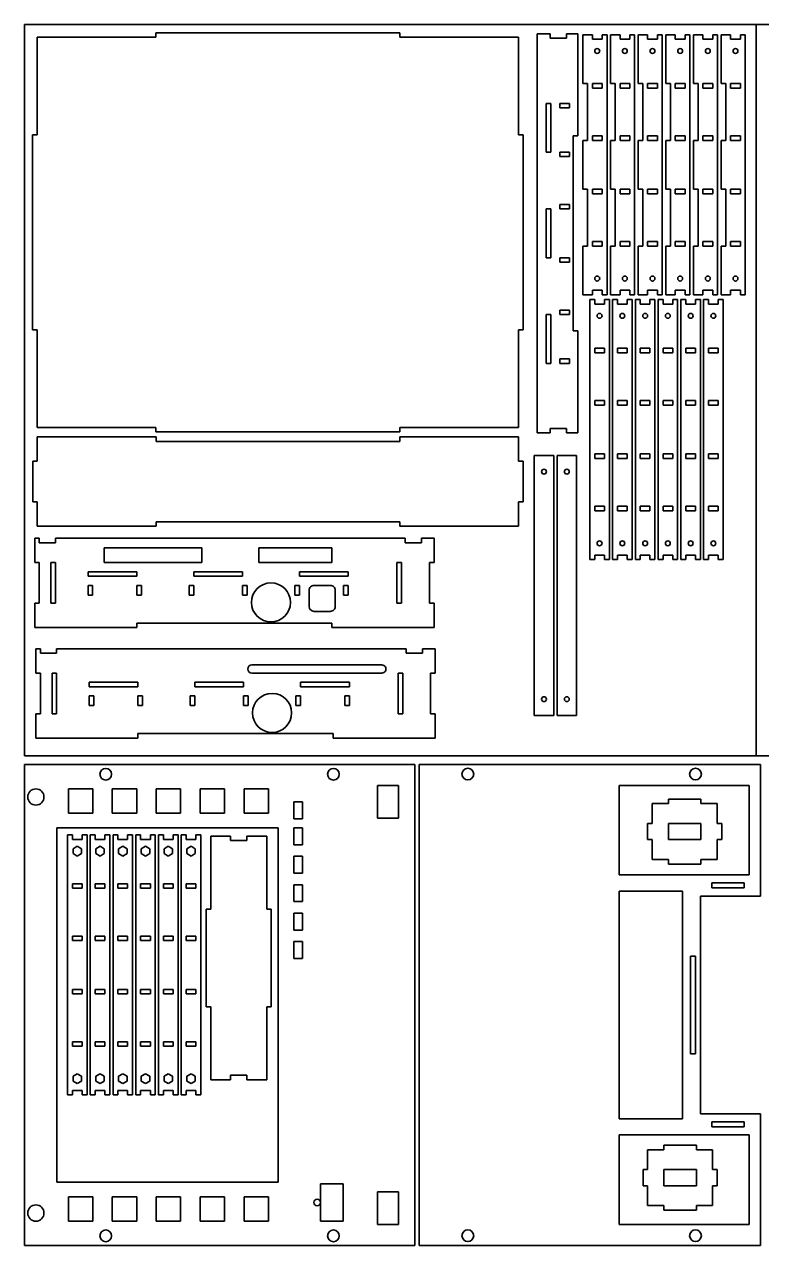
# Model space of a CAD drawing. Extents: x 240 to 1140, y 22 to 773.
# Drawn here: x 240 to 693, y 22 to 773 of the extents above; entities that cross this region are included whole.
import ezdxf

# ---------------------------------------------------------------- set-up
doc = ezdxf.new("R2010")
doc.units = 0

msp = doc.modelspace()

# ---------------------------------------------------------------- linework, layer by layer
at = {"color": 1, "lineweight": 35}
for p, q in [((690, 773), (240, 773)), ((240, 773), (240, 323)), ((1140, 773), (690, 773)), ((690, 773), (690, 323)), ((690, 323), (240, 323)), ((690, 323), (1140, 323))]:
    msp.add_line(p, q, dxfattribs=at)
at = {"color": 7, "lineweight": 35}
for p, q in [((320.805786, 767.901794), (470.805786, 767.901794)), ((555.263916, 767.244995), (555.263916, 521.64502)), ((580.263916, 704.445007), (580.263916, 767.244995)), ((583.440613, 766.634827), (583.440613, 736.634827)), ((598.240601, 606.634827), (598.240601, 766.634827)), ((600.440613, 766.634827), (600.440613, 736.634827)), ((615.240601, 606.634827), (615.240601, 766.634827)), ((617.440613, 766.634827), (617.440613, 736.634827)), ((632.240601, 606.634827), (632.240601, 766.634827)), ((634.440613, 766.634827), (634.440613, 736.634827)), ((649.240601, 606.634827), (649.240601, 766.634827)), ((651.440613, 766.634827), (651.440613, 736.634827)), ((666.240601, 606.634827), (666.240601, 766.634827)), ((668.440613, 766.634827), (668.440613, 736.634827)), ((683.240601, 606.634827), (683.240601, 766.634827)), ((247.805786, 765.101807), (247.805786, 705.101807)), ((247.805786, 765.101807), (320.805786, 765.101807)), ((470.805786, 765.101807), (543.805786, 765.101807)), ((543.805786, 705.101807), (543.805786, 765.101807)), ((586.240601, 736.634827), (586.240601, 701.634827)), ((603.240601, 736.634827), (603.240601, 701.634827)), ((620.240601, 736.634827), (620.240601, 701.634827)), ((637.240601, 736.634827), (637.240601, 701.634827)), ((654.240601, 736.634827), (654.240601, 701.634827)), ((671.240601, 736.634827), (671.240601, 701.634827)), ((560.863892, 724.445007), (560.863892, 694.445007)), ((563.66394, 694.445007), (563.66394, 724.445007)), ((245.005783, 585.101807), (245.005783, 705.101807)), ((546.605774, 585.101807), (546.605774, 705.101807)), ((577.463928, 704.445007), (577.463928, 584.445007)), ((583.440613, 701.634827), (583.440613, 671.634827)), ((600.440613, 701.634827), (600.440613, 671.634827)), ((617.440613, 701.634827), (617.440613, 671.634827)), ((634.440613, 701.634827), (634.440613, 671.634827)), ((651.440613, 701.634827), (651.440613, 671.634827)), ((668.440613, 701.634827), (668.440613, 671.634827)), ((586.240601, 671.634827), (586.240601, 636.634827)), ((603.240601, 671.634827), (603.240601, 636.634827)), ((620.240601, 671.634827), (620.240601, 636.634827)), ((637.240601, 671.634827), (637.240601, 636.634827)), ((654.240601, 671.634827), (654.240601, 636.634827)), ((671.240601, 671.634827), (671.240601, 636.634827)), ((560.863892, 659.445007), (560.863892, 629.445007)), ((563.66394, 629.445007), (563.66394, 659.445007)), ((583.440613, 606.634827), (583.440613, 636.634827)), ((600.440613, 606.634827), (600.440613, 636.634827)), ((617.440613, 606.634827), (617.440613, 636.634827)), ((634.440613, 606.634827), (634.440613, 636.634827)), ((651.440613, 606.634827), (651.440613, 636.634827)), ((668.440613, 606.634827), (668.440613, 636.634827)), ((587.676147, 443.747498), (587.676147, 603.747498)), ((599.676147, 443.747498), (599.676147, 603.747498)), ((601.676147, 443.747498), (601.676147, 603.747498)), ((613.676147, 443.747498), (613.676147, 603.747498)), ((615.676147, 443.747498), (615.676147, 603.747498)), ((627.676147, 443.747498), (627.676147, 603.747498)), ((629.676147, 443.747498), (629.676147, 603.747498)), ((641.676147, 443.747498), (641.676147, 603.747498)), ((643.676147, 443.747498), (643.676147, 603.747498)), ((655.676147, 443.747498), (655.676147, 603.747498)), ((657.676147, 443.747498), (657.676147, 603.747498)), ((669.676147, 443.747498), (669.676147, 603.747498)), ((560.863892, 594.445007), (560.863892, 564.445007)), ((563.66394, 564.445007), (563.66394, 594.445007)), ((247.805786, 585.101807), (247.805786, 525.101807)), ((543.805786, 525.101807), (543.805786, 585.101807)), ((580.263916, 521.64502), (580.263916, 584.445007)), ((320.805786, 525.101807), (247.805786, 525.101807)), ((320.905914, 519.247559), (247.905914, 519.247559)), ((320.805786, 522.301819), (470.805786, 522.301819)), ((543.805786, 525.101807), (470.805786, 525.101807)), ((543.905884, 519.247559), (470.905914, 519.247559)), ((320.905914, 516.447571), (470.905914, 516.447571)), ((245.105911, 504.247559), (245.105911, 479.247559)), ((546.705933, 504.247559), (546.705933, 479.247559)), ((553.509338, 507.862946), (553.509338, 347.862946)), ((565.509338, 347.862946), (565.509338, 507.862946)), ((567.509338, 507.862946), (567.509338, 347.862946)), ((579.509338, 347.862946), (579.509338, 507.862946)), ((470.905914, 467.047546), (320.905914, 467.047546)), ((247.905914, 464.247559), (320.905914, 464.247559)), ((470.905914, 464.247559), (543.905884, 464.247559)), ((259.095276, 456.899841), (474.095276, 456.899841)), ((289.095276, 450.899841), (349.095276, 450.899841)), ((384.095276, 450.899841), (429.095276, 450.899841)), ((249.095276, 441.899841), (249.095276, 416.899841)), ((256.295288, 416.899841), (256.295288, 441.899841)), ((259.095276, 441.899841), (259.095276, 416.899841)), ((309.095276, 436.299835), (279.095276, 436.299835)), ((349.095276, 441.899841), (289.095276, 441.899841)), ((374.095276, 436.299835), (344.095276, 436.299835)), ((429.095276, 441.899841), (384.095276, 441.899841)), ((439.095276, 436.299835), (409.095276, 436.299835)), ((469.095276, 441.899841), (469.095276, 416.899841)), ((471.895264, 441.899841), (471.895264, 416.899841)), ((489.095276, 441.899841), (489.095276, 416.899841)), ((279.095276, 433.499847), (309.095276, 433.499847)), ((374.095276, 433.499847), (344.095276, 433.499847)), ((439.095276, 433.499847), (409.095276, 433.499847)), ((246.295273, 401.899841), (309.095276, 401.899841)), ((309.095276, 404.699829), (429.095276, 404.699829)), ((429.095276, 401.899841), (491.895264, 401.899841)), ((259.793976, 388.92691), (474.793976, 388.92691)), ((459.793976, 378.92691), (379.793976, 378.92691)), ((249.793976, 373.92691), (249.793976, 348.92691)), ((256.993958, 348.92691), (256.993958, 373.92691)), ((259.793976, 373.92691), (259.793976, 348.92691)), ((309.793976, 368.326904), (279.793976, 368.326904)), ((374.793976, 368.326904), (344.793976, 368.326904)), ((379.793976, 373.92691), (459.793976, 373.92691)), ((439.793976, 368.326904), (409.793976, 368.326904)), ((469.793976, 373.92691), (469.793976, 348.92691)), ((472.593994, 373.92691), (472.593994, 348.92691)), ((489.793976, 373.92691), (489.793976, 348.92691)), ((279.793976, 365.526917), (309.793976, 365.526917)), ((374.793976, 365.526917), (344.793976, 365.526917)), ((439.793976, 365.526917), (409.793976, 365.526917)), ((246.993973, 333.92691), (309.793976, 333.92691)), ((309.793976, 336.726898), (429.793976, 336.726898)), ((429.793976, 333.92691), (492.593994, 333.92691)), ((240.023865, 317.704529), (240.023865, 21.704544)), ((480.023865, 317.704529), (240.023865, 317.704529)), ((480.023865, 21.704544), (480.023865, 317.704529)), ((692.654236, 317.774231), (482.654236, 317.774231)), ((482.654236, 21.774246), (482.654236, 317.774231)), ((692.654236, 317.774231), (692.654236, 236.774246)), ((457.023865, 304.704529), (457.023865, 284.704529)), ((470.023865, 284.704529), (470.023865, 304.704529)), ((605.654236, 249.774246), (605.654236, 304.774231)), ((605.654236, 304.774231), (685.654236, 304.774231)), ((685.654236, 304.774231), (685.654236, 249.774246)), ((655.958923, 296.440521), (635.958923, 296.440521)), ((260.023865, 278.704529), (396.023865, 278.704529)), ((260.023865, 60.704544), (260.023865, 278.704529)), ((396.023865, 278.704529), (396.023865, 60.704544)), ((635.958923, 281.440521), (655.958923, 281.440521)), ((266.474121, 114.346252), (266.474121, 274.346252)), ((278.474121, 114.346252), (278.474121, 274.346252)), ((280.474121, 114.346252), (280.474121, 274.346252)), ((292.474121, 114.346252), (292.474121, 274.346252)), ((294.474121, 114.346252), (294.474121, 274.346252)), ((306.474121, 114.346252), (306.474121, 274.346252)), ((308.474121, 114.346252), (308.474121, 274.346252)), ((320.474121, 114.346252), (320.474121, 274.346252)), ((322.474121, 114.346252), (322.474121, 274.346252)), ((334.474121, 114.346252), (334.474121, 274.346252)), ((336.474121, 114.346252), (336.474121, 274.346252)), ((348.474121, 114.346252), (348.474121, 274.346252)), ((354.599426, 228.64621), (354.599426, 273.64621)), ((388.999451, 228.64621), (388.999451, 273.64621)), ((655.958923, 271.440521), (635.958923, 271.440521)), ((635.958923, 256.440521), (655.958923, 256.440521)), ((685.654236, 249.774246), (605.654236, 249.774246)), ((682.654236, 244.774246), (662.654236, 244.774246)), ((662.654236, 241.774246), (682.654236, 241.774246)), ((605.654236, 99.774246), (605.654236, 239.774246)), ((644.654236, 239.774246), (605.654236, 239.774246)), ((644.654236, 239.774246), (644.654236, 99.774246)), ((655.654236, 236.774246), (655.654236, 102.774246)), ((692.654236, 236.774246), (655.654236, 236.774246)), ((351.799438, 228.64621), (351.799438, 168.64621)), ((391.799438, 168.64621), (391.799438, 228.64621)), ((649.654236, 139.774246), (649.654236, 199.774246)), ((652.654236, 199.774246), (652.654236, 139.774246)), ((354.599426, 168.64621), (354.599426, 123.64621)), ((388.999451, 168.64621), (388.999451, 123.64621)), ((605.654236, 99.774246), (644.654236, 99.774246)), ((692.654236, 102.774246), (655.654236, 102.774246)), ((662.654236, 97.774246), (682.654236, 97.774246)), ((692.654236, 102.774246), (692.654236, 21.774246)), ((682.654236, 94.774246), (662.654236, 94.774246)), ((605.654236, 89.774246), (605.654236, 34.774246)), ((685.654236, 89.774246), (605.654236, 89.774246)), ((653.213989, 83.482986), (633.213989, 83.482986)), ((685.654236, 34.774246), (685.654236, 89.774246)), ((633.213989, 68.482986), (653.213989, 68.482986)), ((396.023865, 60.704544), (260.023865, 60.704544)), ((436.023865, 59.704544), (436.023865, 36.704544)), ((457.023865, 34.704544), (457.023865, 54.704544)), ((470.023865, 54.704544), (470.023865, 34.704544)), ((653.213989, 58.48299), (633.213989, 58.48299)), ((633.213989, 43.48299), (653.213989, 43.48299)), ((605.654236, 34.774246), (685.654236, 34.774246)), ((240.023865, 21.704544), (480.023865, 21.704544)), ((482.654236, 21.774246), (692.654236, 21.774246))]:
    msp.add_line(p, q, dxfattribs=at)
at = {"color": 7, "lineweight": 35, "ltscale": 0.07}
for p, q in [((320.805786, 765.101807), (320.805786, 767.901794)), ((470.805786, 765.101807), (470.805786, 767.901794)), ((563.263916, 767.244995), (563.263916, 764.445007)), ((573.263916, 764.445007), (573.263916, 767.244995)), ((586.240601, 766.634827), (583.440613, 766.634827)), ((589.240601, 766.634827), (589.240601, 763.834839)), ((595.240601, 766.634827), (595.240601, 763.834839)), ((603.240601, 766.634827), (600.440613, 766.634827)), ((606.240601, 766.634827), (606.240601, 763.834839)), ((612.240601, 766.634827), (612.240601, 763.834839)), ((620.240601, 766.634827), (617.440613, 766.634827)), ((623.240601, 766.634827), (623.240601, 763.834839)), ((629.240601, 766.634827), (629.240601, 763.834839)), ((637.240601, 766.634827), (634.440613, 766.634827)), ((640.240601, 766.634827), (640.240601, 763.834839)), ((646.240601, 766.634827), (646.240601, 763.834839)), ((654.240601, 766.634827), (651.440613, 766.634827)), ((657.240601, 766.634827), (657.240601, 763.834839)), ((663.240601, 766.634827), (663.240601, 763.834839)), ((671.240601, 766.634827), (668.440613, 766.634827)), ((674.240601, 766.634827), (674.240601, 763.834839)), ((680.240601, 766.634827), (680.240601, 763.834839)), ((583.440613, 736.634827), (586.240601, 736.634827)), ((589.240601, 736.634827), (589.240601, 733.834839)), ((595.240601, 733.834839), (595.240601, 736.634827)), ((600.440613, 736.634827), (603.240601, 736.634827)), ((606.240601, 736.634827), (606.240601, 733.834839)), ((612.240601, 733.834839), (612.240601, 736.634827)), ((617.440613, 736.634827), (620.240601, 736.634827)), ((623.240601, 736.634827), (623.240601, 733.834839)), ((629.240601, 733.834839), (629.240601, 736.634827)), ((634.440613, 736.634827), (637.240601, 736.634827)), ((640.240601, 736.634827), (640.240601, 733.834839)), ((646.240601, 733.834839), (646.240601, 736.634827)), ((651.440613, 736.634827), (654.240601, 736.634827)), ((657.240601, 736.634827), (657.240601, 733.834839)), ((663.240601, 733.834839), (663.240601, 736.634827)), ((668.440613, 736.634827), (671.240601, 736.634827)), ((674.240601, 736.634827), (674.240601, 733.834839)), ((680.240601, 733.834839), (680.240601, 736.634827)), ((569.263916, 724.445007), (569.263916, 721.64502)), ((575.263916, 721.64502), (575.263916, 724.445007)), ((247.805786, 705.101807), (245.005783, 705.101807)), ((543.805786, 705.101807), (546.605774, 705.101807)), ((580.263916, 704.445007), (577.463928, 704.445007)), ((586.240601, 701.634827), (583.440613, 701.634827)), ((589.240601, 704.434814), (589.240601, 701.634827)), ((595.240601, 701.634827), (595.240601, 704.434814)), ((603.240601, 701.634827), (600.440613, 701.634827)), ((606.240601, 704.434814), (606.240601, 701.634827)), ((612.240601, 701.634827), (612.240601, 704.434814)), ((620.240601, 701.634827), (617.440613, 701.634827)), ((623.240601, 704.434814), (623.240601, 701.634827)), ((629.240601, 701.634827), (629.240601, 704.434814)), ((637.240601, 701.634827), (634.440613, 701.634827)), ((640.240601, 704.434814), (640.240601, 701.634827)), ((646.240601, 701.634827), (646.240601, 704.434814)), ((654.240601, 701.634827), (651.440613, 701.634827)), ((657.240601, 704.434814), (657.240601, 701.634827)), ((663.240601, 701.634827), (663.240601, 704.434814)), ((671.240601, 701.634827), (668.440613, 701.634827)), ((674.240601, 704.434814), (674.240601, 701.634827)), ((680.240601, 701.634827), (680.240601, 704.434814)), ((569.263916, 694.445007), (569.263916, 691.64502)), ((575.263916, 691.64502), (575.263916, 694.445007)), ((586.240601, 671.634827), (583.440613, 671.634827)), ((589.240601, 668.834839), (589.240601, 671.634827)), ((595.240601, 671.634827), (595.240601, 668.834839)), ((603.240601, 671.634827), (600.440613, 671.634827)), ((606.240601, 668.834839), (606.240601, 671.634827)), ((612.240601, 671.634827), (612.240601, 668.834839)), ((620.240601, 671.634827), (617.440613, 671.634827)), ((623.240601, 668.834839), (623.240601, 671.634827)), ((629.240601, 671.634827), (629.240601, 668.834839)), ((637.240601, 671.634827), (634.440613, 671.634827)), ((640.240601, 668.834839), (640.240601, 671.634827)), ((646.240601, 671.634827), (646.240601, 668.834839)), ((654.240601, 671.634827), (651.440613, 671.634827)), ((657.240601, 668.834839), (657.240601, 671.634827)), ((663.240601, 671.634827), (663.240601, 668.834839)), ((671.240601, 671.634827), (668.440613, 671.634827)), ((674.240601, 668.834839), (674.240601, 671.634827)), ((680.240601, 671.634827), (680.240601, 668.834839)), ((569.263916, 662.244995), (569.263916, 659.445007)), ((575.263916, 659.445007), (575.263916, 662.244995)), ((589.240601, 636.634827), (589.240601, 639.434814)), ((595.240601, 639.434814), (595.240601, 636.634827)), ((606.240601, 636.634827), (606.240601, 639.434814)), ((612.240601, 639.434814), (612.240601, 636.634827)), ((623.240601, 636.634827), (623.240601, 639.434814)), ((629.240601, 639.434814), (629.240601, 636.634827)), ((640.240601, 636.634827), (640.240601, 639.434814)), ((646.240601, 639.434814), (646.240601, 636.634827)), ((657.240601, 636.634827), (657.240601, 639.434814)), ((663.240601, 639.434814), (663.240601, 636.634827)), ((674.240601, 636.634827), (674.240601, 639.434814)), ((680.240601, 639.434814), (680.240601, 636.634827)), ((583.440613, 636.634827), (586.240601, 636.634827)), ((600.440613, 636.634827), (603.240601, 636.634827)), ((617.440613, 636.634827), (620.240601, 636.634827)), ((634.440613, 636.634827), (637.240601, 636.634827)), ((651.440613, 636.634827), (654.240601, 636.634827)), ((668.440613, 636.634827), (671.240601, 636.634827)), ((569.263916, 626.64502), (569.263916, 629.445007)), ((575.263916, 629.445007), (575.263916, 626.64502)), ((589.240601, 606.634827), (589.240601, 609.434814)), ((595.240601, 606.634827), (595.240601, 609.434814)), ((606.240601, 606.634827), (606.240601, 609.434814)), ((612.240601, 606.634827), (612.240601, 609.434814)), ((623.240601, 606.634827), (623.240601, 609.434814)), ((629.240601, 606.634827), (629.240601, 609.434814)), ((640.240601, 606.634827), (640.240601, 609.434814)), ((646.240601, 606.634827), (646.240601, 609.434814)), ((657.240601, 606.634827), (657.240601, 609.434814)), ((663.240601, 606.634827), (663.240601, 609.434814)), ((674.240601, 606.634827), (674.240601, 609.434814)), ((680.240601, 606.634827), (680.240601, 609.434814)), ((586.240601, 606.634827), (583.440613, 606.634827)), ((590.676147, 603.747498), (590.676147, 600.94751)), ((596.676147, 603.747498), (596.676147, 600.94751)), ((603.240601, 606.634827), (600.440613, 606.634827)), ((604.676147, 603.747498), (604.676147, 600.94751)), ((610.676147, 603.747498), (610.676147, 600.94751)), ((620.240601, 606.634827), (617.440613, 606.634827)), ((618.676147, 603.747498), (618.676147, 600.94751)), ((624.676147, 603.747498), (624.676147, 600.94751)), ((632.676147, 603.747498), (632.676147, 600.94751)), ((637.240601, 606.634827), (634.440613, 606.634827)), ((638.676147, 603.747498), (638.676147, 600.94751)), ((646.676147, 603.747498), (646.676147, 600.94751)), ((654.240601, 606.634827), (651.440613, 606.634827)), ((652.676147, 603.747498), (652.676147, 600.94751)), ((660.676147, 603.747498), (660.676147, 600.94751)), ((666.676147, 603.747498), (666.676147, 600.94751)), ((671.240601, 606.634827), (668.440613, 606.634827)), ((569.263916, 594.445007), (569.263916, 597.244995)), ((575.263916, 597.244995), (575.263916, 594.445007)), ((247.805786, 585.101807), (245.005783, 585.101807)), ((543.805786, 585.101807), (546.605774, 585.101807)), ((580.263916, 584.445007), (577.463928, 584.445007)), ((590.676147, 573.747498), (590.676147, 570.94751)), ((596.676147, 570.94751), (596.676147, 573.747498)), ((604.676147, 573.747498), (604.676147, 570.94751)), ((610.676147, 570.94751), (610.676147, 573.747498)), ((618.676147, 573.747498), (618.676147, 570.94751)), ((624.676147, 570.94751), (624.676147, 573.747498)), ((632.676147, 573.747498), (632.676147, 570.94751)), ((638.676147, 570.94751), (638.676147, 573.747498)), ((646.676147, 573.747498), (646.676147, 570.94751)), ((652.676147, 570.94751), (652.676147, 573.747498)), ((660.676147, 573.747498), (660.676147, 570.94751)), ((666.676147, 570.94751), (666.676147, 573.747498)), ((569.263916, 564.445007), (569.263916, 567.244995)), ((575.263916, 567.244995), (575.263916, 564.445007)), ((590.676147, 541.547485), (590.676147, 538.747498)), ((596.676147, 538.747498), (596.676147, 541.547485)), ((604.676147, 541.547485), (604.676147, 538.747498)), ((610.676147, 538.747498), (610.676147, 541.547485)), ((618.676147, 541.547485), (618.676147, 538.747498)), ((624.676147, 538.747498), (624.676147, 541.547485)), ((632.676147, 541.547485), (632.676147, 538.747498)), ((638.676147, 538.747498), (638.676147, 541.547485)), ((646.676147, 541.547485), (646.676147, 538.747498)), ((652.676147, 538.747498), (652.676147, 541.547485)), ((660.676147, 541.547485), (660.676147, 538.747498)), ((666.676147, 538.747498), (666.676147, 541.547485)), ((320.805786, 525.101807), (320.805786, 522.301819)), ((320.905914, 519.247559), (320.905914, 516.447571)), ((470.805786, 525.101807), (470.805786, 522.301819)), ((470.905914, 519.247559), (470.905914, 516.447571)), ((563.263916, 521.64502), (563.263916, 524.445007)), ((573.263916, 524.445007), (573.263916, 521.64502)), ((247.905914, 504.247559), (245.105911, 504.247559)), ((590.676147, 505.94751), (590.676147, 508.747498)), ((596.676147, 508.747498), (596.676147, 505.94751)), ((604.676147, 505.94751), (604.676147, 508.747498)), ((610.676147, 508.747498), (610.676147, 505.94751)), ((618.676147, 505.94751), (618.676147, 508.747498)), ((624.676147, 508.747498), (624.676147, 505.94751)), ((632.676147, 505.94751), (632.676147, 508.747498)), ((638.676147, 508.747498), (638.676147, 505.94751)), ((646.676147, 505.94751), (646.676147, 508.747498)), ((652.676147, 508.747498), (652.676147, 505.94751)), ((660.676147, 505.94751), (660.676147, 508.747498)), ((666.676147, 508.747498), (666.676147, 505.94751)), ((247.905914, 479.247559), (245.105911, 479.247559)), ((590.676147, 473.747498), (590.676147, 476.547485)), ((596.676147, 476.547485), (596.676147, 473.747498)), ((604.676147, 473.747498), (604.676147, 476.547485)), ((610.676147, 476.547485), (610.676147, 473.747498)), ((618.676147, 473.747498), (618.676147, 476.547485)), ((624.676147, 476.547485), (624.676147, 473.747498)), ((632.676147, 473.747498), (632.676147, 476.547485)), ((638.676147, 476.547485), (638.676147, 473.747498)), ((646.676147, 473.747498), (646.676147, 476.547485)), ((652.676147, 476.547485), (652.676147, 473.747498)), ((660.676147, 473.747498), (660.676147, 476.547485)), ((666.676147, 476.547485), (666.676147, 473.747498)), ((320.905914, 464.247559), (320.905914, 467.047546)), ((470.905914, 464.247559), (470.905914, 467.047546)), ((246.295273, 456.899841), (249.095276, 456.899841)), ((249.095276, 456.899841), (249.095276, 454.099854)), ((259.095276, 454.099854), (259.095276, 456.899841)), ((474.095276, 454.099854), (474.095276, 456.899841)), ((484.095276, 456.899841), (484.095276, 454.099854)), ((590.676147, 443.747498), (590.676147, 446.547485)), ((596.676147, 443.747498), (596.676147, 446.547485)), ((604.676147, 443.747498), (604.676147, 446.547485)), ((610.676147, 443.747498), (610.676147, 446.547485)), ((618.676147, 443.747498), (618.676147, 446.547485)), ((624.676147, 443.747498), (624.676147, 446.547485)), ((632.676147, 443.747498), (632.676147, 446.547485)), ((638.676147, 443.747498), (638.676147, 446.547485)), ((646.676147, 443.747498), (646.676147, 446.547485)), ((652.676147, 443.747498), (652.676147, 446.547485)), ((660.676147, 443.747498), (660.676147, 446.547485)), ((666.676147, 443.747498), (666.676147, 446.547485)), ((246.295273, 441.899841), (249.095276, 441.899841)), ((256.295288, 441.899841), (259.095276, 441.899841)), ((279.095276, 436.299835), (279.095276, 433.499847)), ((309.095276, 433.499847), (309.095276, 436.299835)), ((344.095276, 433.499847), (344.095276, 436.299835)), ((374.095276, 436.299835), (374.095276, 433.499847)), ((409.095276, 433.499847), (409.095276, 436.299835)), ((439.095276, 436.299835), (439.095276, 433.499847)), ((469.095276, 441.899841), (471.895264, 441.899841)), ((491.895264, 441.899841), (489.095276, 441.899841)), ((281.895264, 427.899841), (279.095276, 427.899841)), ((279.095276, 421.899841), (281.895264, 421.899841)), ((311.895264, 427.899841), (309.095276, 427.899841)), ((309.095276, 421.899841), (311.895264, 421.899841)), ((344.095276, 427.899841), (341.295288, 427.899841)), ((341.295288, 421.899841), (344.095276, 421.899841)), ((376.895264, 427.899841), (374.095276, 427.899841)), ((374.095276, 421.899841), (376.895264, 421.899841)), ((409.095276, 427.899841), (406.295288, 427.899841)), ((406.295288, 421.899841), (409.095276, 421.899841)), ((439.095276, 427.899841), (436.295288, 427.899841)), ((436.295288, 421.899841), (439.095276, 421.899841)), ((246.295273, 416.899841), (249.095276, 416.899841)), ((259.095276, 416.899841), (256.295288, 416.899841)), ((471.895264, 416.899841), (469.095276, 416.899841)), ((491.895264, 416.899841), (489.095276, 416.899841)), ((309.095276, 401.899841), (309.095276, 404.699829)), ((429.095276, 401.899841), (429.095276, 404.699829)), ((246.993973, 388.92691), (249.793976, 388.92691)), ((249.793976, 388.92691), (249.793976, 386.126923)), ((259.793976, 386.126923), (259.793976, 388.92691)), ((474.793976, 386.126923), (474.793976, 388.92691)), ((484.793976, 388.92691), (484.793976, 386.126923)), ((246.993973, 373.92691), (249.793976, 373.92691)), ((256.993958, 373.92691), (259.793976, 373.92691)), ((279.793976, 368.326904), (279.793976, 365.526917)), ((309.793976, 365.526917), (309.793976, 368.326904)), ((344.793976, 365.526917), (344.793976, 368.326904)), ((374.793976, 368.326904), (374.793976, 365.526917)), ((409.793976, 365.526917), (409.793976, 368.326904)), ((439.793976, 368.326904), (439.793976, 365.526917)), ((469.793976, 373.92691), (472.593994, 373.92691)), ((492.593994, 373.92691), (489.793976, 373.92691)), ((282.593994, 359.92691), (279.793976, 359.92691)), ((279.793976, 353.92691), (282.593994, 353.92691)), ((312.593964, 359.92691), (309.793976, 359.92691)), ((309.793976, 353.92691), (312.593964, 353.92691)), ((344.793976, 359.92691), (341.993988, 359.92691)), ((341.993988, 353.92691), (344.793976, 353.92691)), ((377.593964, 359.92691), (374.793976, 359.92691)), ((374.793976, 353.92691), (377.593964, 353.92691)), ((409.793976, 359.92691), (406.993988, 359.92691)), ((406.993988, 353.92691), (409.793976, 353.92691)), ((439.793976, 359.92691), (436.993958, 359.92691)), ((436.993958, 353.92691), (439.793976, 353.92691)), ((246.993973, 348.92691), (249.793976, 348.92691)), ((259.793976, 348.92691), (256.993958, 348.92691)), ((472.593994, 348.92691), (469.793976, 348.92691)), ((492.593994, 348.92691), (489.793976, 348.92691)), ((309.793976, 333.92691), (309.793976, 336.726898)), ((429.793976, 333.92691), (429.793976, 336.726898)), ((635.958923, 296.440521), (635.958923, 293.640533)), ((655.958923, 293.640533), (655.958923, 296.440521)), ((623.158936, 281.440521), (625.958923, 281.440521)), ((668.758911, 281.440521), (665.958923, 281.440521)), ((269.474121, 274.346252), (269.474121, 271.546265)), ((275.474121, 274.346252), (275.474121, 271.546265)), ((283.474121, 274.346252), (283.474121, 271.546265)), ((289.474121, 274.346252), (289.474121, 271.546265)), ((297.474121, 274.346252), (297.474121, 271.546265)), ((303.474121, 274.346252), (303.474121, 271.546265)), ((311.474121, 274.346252), (311.474121, 271.546265)), ((317.474121, 274.346252), (317.474121, 271.546265)), ((325.474121, 274.346252), (325.474121, 271.546265)), ((331.474121, 274.346252), (331.474121, 271.546265)), ((339.474121, 274.346252), (339.474121, 271.546265)), ((345.474121, 274.346252), (345.474121, 271.546265)), ((366.799438, 270.846191), (366.799438, 273.64621)), ((376.799438, 273.64621), (376.799438, 270.846191)), ((625.958923, 271.440521), (623.158936, 271.440521)), ((665.958923, 271.440521), (668.758911, 271.440521)), ((635.958923, 259.240509), (635.958923, 256.440521)), ((655.958923, 256.440521), (655.958923, 259.240509)), ((269.474121, 244.346252), (269.474121, 241.546249)), ((275.474121, 241.546249), (275.474121, 244.346252)), ((283.474121, 244.346252), (283.474121, 241.546249)), ((289.474121, 241.546249), (289.474121, 244.346252)), ((297.474121, 244.346252), (297.474121, 241.546249)), ((303.474121, 241.546249), (303.474121, 244.346252)), ((311.474121, 244.346252), (311.474121, 241.546249)), ((317.474121, 241.546249), (317.474121, 244.346252)), ((325.474121, 244.346252), (325.474121, 241.546249)), ((331.474121, 241.546249), (331.474121, 244.346252)), ((339.474121, 244.346252), (339.474121, 241.546249)), ((345.474121, 241.546249), (345.474121, 244.346252)), ((351.799438, 228.64621), (354.599426, 228.64621)), ((391.799438, 228.64621), (388.999451, 228.64621)), ((269.474121, 212.146255), (269.474121, 209.346252)), ((275.474121, 209.346252), (275.474121, 212.146255)), ((283.474121, 212.146255), (283.474121, 209.346252)), ((289.474121, 209.346252), (289.474121, 212.146255)), ((297.474121, 212.146255), (297.474121, 209.346252)), ((303.474121, 209.346252), (303.474121, 212.146255)), ((311.474121, 212.146255), (311.474121, 209.346252)), ((317.474121, 209.346252), (317.474121, 212.146255)), ((325.474121, 212.146255), (325.474121, 209.346252)), ((331.474121, 209.346252), (331.474121, 212.146255)), ((339.474121, 212.146255), (339.474121, 209.346252)), ((345.474121, 209.346252), (345.474121, 212.146255)), ((269.474121, 176.546249), (269.474121, 179.346252)), ((275.474121, 179.346252), (275.474121, 176.546249)), ((283.474121, 176.546249), (283.474121, 179.346252)), ((289.474121, 179.346252), (289.474121, 176.546249)), ((297.474121, 176.546249), (297.474121, 179.346252)), ((303.474121, 179.346252), (303.474121, 176.546249)), ((311.474121, 176.546249), (311.474121, 179.346252)), ((317.474121, 179.346252), (317.474121, 176.546249)), ((325.474121, 176.546249), (325.474121, 179.346252)), ((331.474121, 179.346252), (331.474121, 176.546249)), ((339.474121, 176.546249), (339.474121, 179.346252)), ((345.474121, 179.346252), (345.474121, 176.546249)), ((351.799438, 168.64621), (354.599426, 168.64621)), ((391.799438, 168.64621), (388.999451, 168.64621)), ((269.474121, 144.346252), (269.474121, 147.146255)), ((275.474121, 147.146255), (275.474121, 144.346252)), ((283.474121, 144.346252), (283.474121, 147.146255)), ((289.474121, 147.146255), (289.474121, 144.346252)), ((297.474121, 144.346252), (297.474121, 147.146255)), ((303.474121, 147.146255), (303.474121, 144.346252)), ((311.474121, 144.346252), (311.474121, 147.146255)), ((317.474121, 147.146255), (317.474121, 144.346252)), ((325.474121, 144.346252), (325.474121, 147.146255)), ((331.474121, 147.146255), (331.474121, 144.346252)), ((339.474121, 144.346252), (339.474121, 147.146255)), ((345.474121, 147.146255), (345.474121, 144.346252)), ((366.799438, 126.446213), (366.799438, 123.64621)), ((376.799438, 123.64621), (376.799438, 126.446213)), ((269.474121, 114.346252), (269.474121, 117.146255)), ((275.474121, 114.346252), (275.474121, 117.146255)), ((283.474121, 114.346252), (283.474121, 117.146255)), ((289.474121, 114.346252), (289.474121, 117.146255)), ((297.474121, 114.346252), (297.474121, 117.146255)), ((303.474121, 114.346252), (303.474121, 117.146255)), ((311.474121, 114.346252), (311.474121, 117.146255)), ((317.474121, 114.346252), (317.474121, 117.146255)), ((325.474121, 114.346252), (325.474121, 117.146255)), ((331.474121, 114.346252), (331.474121, 117.146255)), ((339.474121, 114.346252), (339.474121, 117.146255)), ((345.474121, 114.346252), (345.474121, 117.146255)), ((633.213989, 83.482986), (633.213989, 80.682991)), ((653.213989, 80.682991), (653.213989, 83.482986)), ((620.414001, 68.482986), (623.213989, 68.482986)), ((666.013977, 68.482986), (663.213989, 68.482986)), ((623.213989, 58.48299), (620.414001, 58.48299)), ((663.213989, 58.48299), (666.013977, 58.48299)), ((633.213989, 46.28299), (633.213989, 43.48299)), ((653.213989, 43.48299), (653.213989, 46.28299))]:
    msp.add_line(p, q, dxfattribs=at)
at = {"color": 7, "lineweight": 35, "ltscale": 0.2}
for p, q in [((563.263916, 767.244995), (555.263916, 767.244995)), ((555.263916, 521.64502), (563.263916, 521.64502))]:
    msp.add_line(p, q, dxfattribs=at)
at = {"color": 7, "lineweight": 35, "ltscale": 0.175}
for p, q in [((580.263916, 767.244995), (573.263916, 767.244995)), ((573.263916, 521.64502), (580.263916, 521.64502))]:
    msp.add_line(p, q, dxfattribs=at)
at = {"color": 7, "lineweight": 35, "ltscale": 0.075}
for p, q in [((586.240601, 766.634827), (589.240601, 766.634827)), ((595.240601, 766.634827), (598.240601, 766.634827)), ((603.240601, 766.634827), (606.240601, 766.634827)), ((612.240601, 766.634827), (615.240601, 766.634827)), ((620.240601, 766.634827), (623.240601, 766.634827)), ((629.240601, 766.634827), (632.240601, 766.634827)), ((637.240601, 766.634827), (640.240601, 766.634827)), ((646.240601, 766.634827), (649.240601, 766.634827)), ((654.240601, 766.634827), (657.240601, 766.634827)), ((663.240601, 766.634827), (666.240601, 766.634827)), ((671.240601, 766.634827), (674.240601, 766.634827)), ((680.240601, 766.634827), (683.240601, 766.634827)), ((589.240601, 606.634827), (586.240601, 606.634827)), ((587.676147, 603.747498), (590.676147, 603.747498)), ((598.240601, 606.634827), (595.240601, 606.634827)), ((596.676147, 603.747498), (599.676147, 603.747498)), ((601.676147, 603.747498), (604.676147, 603.747498)), ((606.240601, 606.634827), (603.240601, 606.634827)), ((610.676147, 603.747498), (613.676147, 603.747498)), ((615.240601, 606.634827), (612.240601, 606.634827)), ((615.676147, 603.747498), (618.676147, 603.747498)), ((623.240601, 606.634827), (620.240601, 606.634827)), ((624.676147, 603.747498), (627.676147, 603.747498)), ((632.240601, 606.634827), (629.240601, 606.634827)), ((629.676147, 603.747498), (632.676147, 603.747498)), ((640.240601, 606.634827), (637.240601, 606.634827)), ((638.676147, 603.747498), (641.676147, 603.747498)), ((643.676147, 603.747498), (646.676147, 603.747498)), ((649.240601, 606.634827), (646.240601, 606.634827)), ((652.676147, 603.747498), (655.676147, 603.747498)), ((657.240601, 606.634827), (654.240601, 606.634827)), ((657.676147, 603.747498), (660.676147, 603.747498)), ((666.240601, 606.634827), (663.240601, 606.634827)), ((666.676147, 603.747498), (669.676147, 603.747498)), ((674.240601, 606.634827), (671.240601, 606.634827)), ((683.240601, 606.634827), (680.240601, 606.634827)), ((590.676147, 443.747498), (587.676147, 443.747498)), ((599.676147, 443.747498), (596.676147, 443.747498)), ((604.676147, 443.747498), (601.676147, 443.747498)), ((613.676147, 443.747498), (610.676147, 443.747498)), ((618.676147, 443.747498), (615.676147, 443.747498)), ((627.676147, 443.747498), (624.676147, 443.747498)), ((632.676147, 443.747498), (629.676147, 443.747498)), ((641.676147, 443.747498), (638.676147, 443.747498)), ((646.676147, 443.747498), (643.676147, 443.747498)), ((655.676147, 443.747498), (652.676147, 443.747498)), ((660.676147, 443.747498), (657.676147, 443.747498)), ((669.676147, 443.747498), (666.676147, 443.747498)), ((266.474121, 274.346252), (269.474121, 274.346252)), ((275.474121, 274.346252), (278.474121, 274.346252)), ((280.474121, 274.346252), (283.474121, 274.346252)), ((289.474121, 274.346252), (292.474121, 274.346252)), ((294.474121, 274.346252), (297.474121, 274.346252)), ((303.474121, 274.346252), (306.474121, 274.346252)), ((308.474121, 274.346252), (311.474121, 274.346252)), ((317.474121, 274.346252), (320.474121, 274.346252)), ((322.474121, 274.346252), (325.474121, 274.346252)), ((331.474121, 274.346252), (334.474121, 274.346252)), ((336.474121, 274.346252), (339.474121, 274.346252)), ((345.474121, 274.346252), (348.474121, 274.346252)), ((272.474121, 267.346252), (269.876038, 265.846252)), ((269.876038, 265.846252), (269.876038, 262.846252)), ((275.072205, 265.846252), (272.474121, 267.346252)), ((275.072205, 265.846252), (275.072205, 262.846252)), ((286.474121, 267.346252), (283.876038, 265.846252)), ((283.876038, 265.846252), (283.876038, 262.846252)), ((289.072205, 265.846252), (286.474121, 267.346252)), ((289.072205, 265.846252), (289.072205, 262.846252)), ((300.474121, 267.346252), (297.876038, 265.846252)), ((297.876038, 265.846252), (297.876038, 262.846252)), ((303.072205, 265.846252), (300.474121, 267.346252)), ((303.072205, 265.846252), (303.072205, 262.846252)), ((314.474121, 267.346252), (311.876038, 265.846252)), ((311.876038, 265.846252), (311.876038, 262.846252)), ((317.072205, 265.846252), (314.474121, 267.346252)), ((317.072205, 265.846252), (317.072205, 262.846252)), ((328.474121, 267.346252), (325.876038, 265.846252)), ((325.876038, 265.846252), (325.876038, 262.846252)), ((331.072205, 265.846252), (328.474121, 267.346252)), ((331.072205, 265.846252), (331.072205, 262.846252)), ((342.474121, 267.346252), (339.876038, 265.846252)), ((339.876038, 265.846252), (339.876038, 262.846252)), ((345.072205, 265.846252), (342.474121, 267.346252)), ((345.072205, 265.846252), (345.072205, 262.846252)), ((269.876038, 262.846252), (272.474121, 261.346252)), ((272.474121, 261.346252), (275.072205, 262.846252)), ((283.876038, 262.846252), (286.474121, 261.346252)), ((286.474121, 261.346252), (289.072205, 262.846252)), ((297.876038, 262.846252), (300.474121, 261.346252)), ((300.474121, 261.346252), (303.072205, 262.846252)), ((311.876038, 262.846252), (314.474121, 261.346252)), ((314.474121, 261.346252), (317.072205, 262.846252)), ((325.876038, 262.846252), (328.474121, 261.346252)), ((328.474121, 261.346252), (331.072205, 262.846252)), ((339.876038, 262.846252), (342.474121, 261.346252)), ((342.474121, 261.346252), (345.072205, 262.846252)), ((662.654236, 241.774246), (662.654236, 244.774246)), ((682.654236, 244.774246), (682.654236, 241.774246)), ((652.654236, 199.774246), (649.654236, 199.774246)), ((649.654236, 139.774246), (652.654236, 139.774246)), ((269.876038, 125.846252), (272.474121, 127.346252)), ((269.876038, 122.846252), (269.876038, 125.846252)), ((272.474121, 121.346252), (269.876038, 122.846252)), ((272.474121, 127.346252), (275.072205, 125.846252)), ((275.072205, 122.846252), (272.474121, 121.346252)), ((275.072205, 122.846252), (275.072205, 125.846252)), ((283.876038, 125.846252), (286.474121, 127.346252)), ((283.876038, 122.846252), (283.876038, 125.846252)), ((286.474121, 121.346252), (283.876038, 122.846252)), ((286.474121, 127.346252), (289.072205, 125.846252)), ((289.072205, 122.846252), (286.474121, 121.346252)), ((289.072205, 122.846252), (289.072205, 125.846252)), ((297.876038, 125.846252), (300.474121, 127.346252)), ((297.876038, 122.846252), (297.876038, 125.846252)), ((300.474121, 121.346252), (297.876038, 122.846252)), ((300.474121, 127.346252), (303.072205, 125.846252)), ((303.072205, 122.846252), (300.474121, 121.346252)), ((303.072205, 122.846252), (303.072205, 125.846252)), ((311.876038, 125.846252), (314.474121, 127.346252)), ((311.876038, 122.846252), (311.876038, 125.846252)), ((314.474121, 121.346252), (311.876038, 122.846252)), ((314.474121, 127.346252), (317.072205, 125.846252)), ((317.072205, 122.846252), (314.474121, 121.346252)), ((317.072205, 122.846252), (317.072205, 125.846252)), ((325.876038, 125.846252), (328.474121, 127.346252)), ((325.876038, 122.846252), (325.876038, 125.846252)), ((328.474121, 121.346252), (325.876038, 122.846252)), ((328.474121, 127.346252), (331.072205, 125.846252)), ((331.072205, 122.846252), (328.474121, 121.346252)), ((331.072205, 122.846252), (331.072205, 125.846252)), ((339.876038, 125.846252), (342.474121, 127.346252)), ((339.876038, 122.846252), (339.876038, 125.846252)), ((342.474121, 121.346252), (339.876038, 122.846252)), ((342.474121, 127.346252), (345.072205, 125.846252)), ((345.072205, 122.846252), (342.474121, 121.346252)), ((345.072205, 122.846252), (345.072205, 125.846252)), ((269.474121, 114.346252), (266.474121, 114.346252)), ((278.474121, 114.346252), (275.474121, 114.346252)), ((283.474121, 114.346252), (280.474121, 114.346252)), ((292.474121, 114.346252), (289.474121, 114.346252)), ((297.474121, 114.346252), (294.474121, 114.346252)), ((306.474121, 114.346252), (303.474121, 114.346252)), ((311.474121, 114.346252), (308.474121, 114.346252)), ((320.474121, 114.346252), (317.474121, 114.346252)), ((325.474121, 114.346252), (322.474121, 114.346252)), ((334.474121, 114.346252), (331.474121, 114.346252)), ((339.474121, 114.346252), (336.474121, 114.346252)), ((348.474121, 114.346252), (345.474121, 114.346252)), ((662.654236, 97.774246), (662.654236, 94.774246)), ((682.654236, 94.774246), (682.654236, 97.774246))]:
    msp.add_line(p, q, dxfattribs=at)
at = {"color": 7, "lineweight": 35, "ltscale": 0.25}
for p, q in [((563.263916, 764.445007), (573.263916, 764.445007)), ((563.263916, 524.445007), (573.263916, 524.445007)), ((249.095276, 454.099854), (259.095276, 454.099854)), ((484.095276, 454.099854), (474.095276, 454.099854)), ((415.095276, 424.899841), (415.095276, 414.899841)), ((418.095276, 427.899841), (428.095276, 427.899841)), ((431.095276, 414.899841), (431.095276, 424.899841)), ((428.095276, 411.899841), (418.095276, 411.899841)), ((249.793976, 386.126923), (259.793976, 386.126923)), ((484.793976, 386.126923), (474.793976, 386.126923)), ((625.958923, 293.640533), (635.958923, 293.640533)), ((655.958923, 293.640533), (665.958923, 293.640533)), ((623.158936, 271.440521), (623.158936, 281.440521)), ((635.958923, 281.440521), (635.958923, 271.440521)), ((655.958923, 271.440521), (655.958923, 281.440521)), ((668.758911, 271.440521), (668.758911, 281.440521)), ((366.799438, 270.846191), (376.799438, 270.846191)), ((635.958923, 259.240509), (625.958923, 259.240509)), ((655.958923, 259.240509), (665.958923, 259.240509)), ((366.799438, 126.446213), (376.799438, 126.446213)), ((623.213989, 80.682991), (633.213989, 80.682991)), ((653.213989, 80.682991), (663.213989, 80.682991)), ((620.414001, 58.48299), (620.414001, 68.482986)), ((633.213989, 68.482986), (633.213989, 58.48299)), ((653.213989, 58.48299), (653.213989, 68.482986)), ((666.013977, 58.48299), (666.013977, 68.482986)), ((633.213989, 46.28299), (623.213989, 46.28299)), ((653.213989, 46.28299), (663.213989, 46.28299))]:
    msp.add_line(p, q, dxfattribs=at)
at = {"color": 7, "lineweight": 35, "ltscale": 0.15}
for p, q in [((589.240601, 763.834839), (595.240601, 763.834839)), ((606.240601, 763.834839), (612.240601, 763.834839)), ((623.240601, 763.834839), (629.240601, 763.834839)), ((640.240601, 763.834839), (646.240601, 763.834839)), ((657.240601, 763.834839), (663.240601, 763.834839)), ((674.240601, 763.834839), (680.240601, 763.834839)), ((589.240601, 736.634827), (595.240601, 736.634827)), ((606.240601, 736.634827), (612.240601, 736.634827)), ((623.240601, 736.634827), (629.240601, 736.634827)), ((640.240601, 736.634827), (646.240601, 736.634827)), ((657.240601, 736.634827), (663.240601, 736.634827)), ((674.240601, 736.634827), (680.240601, 736.634827)), ((595.240601, 733.834839), (589.240601, 733.834839)), ((612.240601, 733.834839), (606.240601, 733.834839)), ((629.240601, 733.834839), (623.240601, 733.834839)), ((646.240601, 733.834839), (640.240601, 733.834839)), ((663.240601, 733.834839), (657.240601, 733.834839)), ((680.240601, 733.834839), (674.240601, 733.834839)), ((575.263916, 724.445007), (569.263916, 724.445007)), ((569.263916, 721.64502), (575.263916, 721.64502)), ((595.240601, 704.434814), (589.240601, 704.434814)), ((589.240601, 701.634827), (595.240601, 701.634827)), ((612.240601, 704.434814), (606.240601, 704.434814)), ((606.240601, 701.634827), (612.240601, 701.634827)), ((629.240601, 704.434814), (623.240601, 704.434814)), ((623.240601, 701.634827), (629.240601, 701.634827)), ((646.240601, 704.434814), (640.240601, 704.434814)), ((640.240601, 701.634827), (646.240601, 701.634827)), ((663.240601, 704.434814), (657.240601, 704.434814)), ((657.240601, 701.634827), (663.240601, 701.634827)), ((680.240601, 704.434814), (674.240601, 704.434814)), ((674.240601, 701.634827), (680.240601, 701.634827)), ((575.263916, 694.445007), (569.263916, 694.445007)), ((569.263916, 691.64502), (575.263916, 691.64502)), ((589.240601, 671.634827), (595.240601, 671.634827)), ((595.240601, 668.834839), (589.240601, 668.834839)), ((606.240601, 671.634827), (612.240601, 671.634827)), ((612.240601, 668.834839), (606.240601, 668.834839)), ((623.240601, 671.634827), (629.240601, 671.634827)), ((629.240601, 668.834839), (623.240601, 668.834839)), ((640.240601, 671.634827), (646.240601, 671.634827)), ((646.240601, 668.834839), (640.240601, 668.834839)), ((657.240601, 671.634827), (663.240601, 671.634827)), ((663.240601, 668.834839), (657.240601, 668.834839)), ((674.240601, 671.634827), (680.240601, 671.634827)), ((680.240601, 668.834839), (674.240601, 668.834839)), ((575.263916, 662.244995), (569.263916, 662.244995)), ((569.263916, 659.445007), (575.263916, 659.445007)), ((595.240601, 639.434814), (589.240601, 639.434814)), ((612.240601, 639.434814), (606.240601, 639.434814)), ((629.240601, 639.434814), (623.240601, 639.434814)), ((646.240601, 639.434814), (640.240601, 639.434814)), ((663.240601, 639.434814), (657.240601, 639.434814)), ((680.240601, 639.434814), (674.240601, 639.434814)), ((589.240601, 636.634827), (595.240601, 636.634827)), ((606.240601, 636.634827), (612.240601, 636.634827)), ((623.240601, 636.634827), (629.240601, 636.634827)), ((640.240601, 636.634827), (646.240601, 636.634827)), ((657.240601, 636.634827), (663.240601, 636.634827)), ((674.240601, 636.634827), (680.240601, 636.634827)), ((569.263916, 629.445007), (575.263916, 629.445007)), ((575.263916, 626.64502), (569.263916, 626.64502)), ((589.240601, 609.434814), (595.240601, 609.434814)), ((606.240601, 609.434814), (612.240601, 609.434814)), ((623.240601, 609.434814), (629.240601, 609.434814)), ((640.240601, 609.434814), (646.240601, 609.434814)), ((657.240601, 609.434814), (663.240601, 609.434814)), ((674.240601, 609.434814), (680.240601, 609.434814)), ((569.263916, 597.244995), (575.263916, 597.244995)), ((575.263916, 594.445007), (569.263916, 594.445007)), ((590.676147, 600.94751), (596.676147, 600.94751)), ((604.676147, 600.94751), (610.676147, 600.94751)), ((618.676147, 600.94751), (624.676147, 600.94751)), ((632.676147, 600.94751), (638.676147, 600.94751)), ((646.676147, 600.94751), (652.676147, 600.94751)), ((660.676147, 600.94751), (666.676147, 600.94751)), ((590.676147, 573.747498), (596.676147, 573.747498)), ((604.676147, 573.747498), (610.676147, 573.747498)), ((618.676147, 573.747498), (624.676147, 573.747498)), ((632.676147, 573.747498), (638.676147, 573.747498)), ((646.676147, 573.747498), (652.676147, 573.747498)), ((660.676147, 573.747498), (666.676147, 573.747498)), ((569.263916, 567.244995), (575.263916, 567.244995)), ((575.263916, 564.445007), (569.263916, 564.445007)), ((596.676147, 570.94751), (590.676147, 570.94751)), ((610.676147, 570.94751), (604.676147, 570.94751)), ((624.676147, 570.94751), (618.676147, 570.94751)), ((638.676147, 570.94751), (632.676147, 570.94751)), ((652.676147, 570.94751), (646.676147, 570.94751)), ((666.676147, 570.94751), (660.676147, 570.94751)), ((596.676147, 541.547485), (590.676147, 541.547485)), ((610.676147, 541.547485), (604.676147, 541.547485)), ((624.676147, 541.547485), (618.676147, 541.547485)), ((638.676147, 541.547485), (632.676147, 541.547485)), ((652.676147, 541.547485), (646.676147, 541.547485)), ((666.676147, 541.547485), (660.676147, 541.547485)), ((590.676147, 538.747498), (596.676147, 538.747498)), ((604.676147, 538.747498), (610.676147, 538.747498)), ((618.676147, 538.747498), (624.676147, 538.747498)), ((632.676147, 538.747498), (638.676147, 538.747498)), ((646.676147, 538.747498), (652.676147, 538.747498)), ((660.676147, 538.747498), (666.676147, 538.747498)), ((590.676147, 508.747498), (596.676147, 508.747498)), ((596.676147, 505.94751), (590.676147, 505.94751)), ((604.676147, 508.747498), (610.676147, 508.747498)), ((610.676147, 505.94751), (604.676147, 505.94751)), ((618.676147, 508.747498), (624.676147, 508.747498)), ((624.676147, 505.94751), (618.676147, 505.94751)), ((632.676147, 508.747498), (638.676147, 508.747498)), ((638.676147, 505.94751), (632.676147, 505.94751)), ((646.676147, 508.747498), (652.676147, 508.747498)), ((652.676147, 505.94751), (646.676147, 505.94751)), ((660.676147, 508.747498), (666.676147, 508.747498)), ((666.676147, 505.94751), (660.676147, 505.94751)), ((596.676147, 476.547485), (590.676147, 476.547485)), ((590.676147, 473.747498), (596.676147, 473.747498)), ((610.676147, 476.547485), (604.676147, 476.547485)), ((604.676147, 473.747498), (610.676147, 473.747498)), ((624.676147, 476.547485), (618.676147, 476.547485)), ((618.676147, 473.747498), (624.676147, 473.747498)), ((638.676147, 476.547485), (632.676147, 476.547485)), ((632.676147, 473.747498), (638.676147, 473.747498)), ((652.676147, 476.547485), (646.676147, 476.547485)), ((646.676147, 473.747498), (652.676147, 473.747498)), ((666.676147, 476.547485), (660.676147, 476.547485)), ((660.676147, 473.747498), (666.676147, 473.747498)), ((590.676147, 446.547485), (596.676147, 446.547485)), ((604.676147, 446.547485), (610.676147, 446.547485)), ((618.676147, 446.547485), (624.676147, 446.547485)), ((632.676147, 446.547485), (638.676147, 446.547485)), ((646.676147, 446.547485), (652.676147, 446.547485)), ((660.676147, 446.547485), (666.676147, 446.547485)), ((279.095276, 421.899841), (279.095276, 427.899841)), ((281.895264, 427.899841), (281.895264, 421.899841)), ((309.095276, 421.899841), (309.095276, 427.899841)), ((311.895264, 427.899841), (311.895264, 421.899841)), ((341.295288, 421.899841), (341.295288, 427.899841)), ((344.095276, 427.899841), (344.095276, 421.899841)), ((374.095276, 421.899841), (374.095276, 427.899841)), ((376.895264, 427.899841), (376.895264, 421.899841)), ((406.295288, 421.899841), (406.295288, 427.899841)), ((409.095276, 427.899841), (409.095276, 421.899841)), ((436.295288, 421.899841), (436.295288, 427.899841)), ((439.095276, 427.899841), (439.095276, 421.899841)), ((279.793976, 353.92691), (279.793976, 359.92691)), ((282.593994, 359.92691), (282.593994, 353.92691)), ((309.793976, 353.92691), (309.793976, 359.92691)), ((312.593964, 359.92691), (312.593964, 353.92691)), ((341.993988, 353.92691), (341.993988, 359.92691)), ((344.793976, 359.92691), (344.793976, 353.92691)), ((374.793976, 353.92691), (374.793976, 359.92691)), ((377.593964, 359.92691), (377.593964, 353.92691)), ((406.993988, 353.92691), (406.993988, 359.92691)), ((409.793976, 359.92691), (409.793976, 353.92691)), ((436.993958, 353.92691), (436.993958, 359.92691)), ((439.793976, 359.92691), (439.793976, 353.92691)), ((269.474121, 271.546265), (275.474121, 271.546265)), ((283.474121, 271.546265), (289.474121, 271.546265)), ((297.474121, 271.546265), (303.474121, 271.546265)), ((311.474121, 271.546265), (317.474121, 271.546265)), ((325.474121, 271.546265), (331.474121, 271.546265)), ((339.474121, 271.546265), (345.474121, 271.546265)), ((269.474121, 244.346252), (275.474121, 244.346252)), ((275.474121, 241.546249), (269.474121, 241.546249)), ((283.474121, 244.346252), (289.474121, 244.346252)), ((289.474121, 241.546249), (283.474121, 241.546249)), ((297.474121, 244.346252), (303.474121, 244.346252)), ((303.474121, 241.546249), (297.474121, 241.546249)), ((311.474121, 244.346252), (317.474121, 244.346252)), ((317.474121, 241.546249), (311.474121, 241.546249)), ((325.474121, 244.346252), (331.474121, 244.346252)), ((331.474121, 241.546249), (325.474121, 241.546249)), ((339.474121, 244.346252), (345.474121, 244.346252)), ((345.474121, 241.546249), (339.474121, 241.546249)), ((275.474121, 212.146255), (269.474121, 212.146255)), ((289.474121, 212.146255), (283.474121, 212.146255)), ((303.474121, 212.146255), (297.474121, 212.146255)), ((317.474121, 212.146255), (311.474121, 212.146255)), ((331.474121, 212.146255), (325.474121, 212.146255)), ((345.474121, 212.146255), (339.474121, 212.146255)), ((269.474121, 209.346252), (275.474121, 209.346252)), ((283.474121, 209.346252), (289.474121, 209.346252)), ((297.474121, 209.346252), (303.474121, 209.346252)), ((311.474121, 209.346252), (317.474121, 209.346252)), ((325.474121, 209.346252), (331.474121, 209.346252)), ((339.474121, 209.346252), (345.474121, 209.346252)), ((269.474121, 179.346252), (275.474121, 179.346252)), ((275.474121, 176.546249), (269.474121, 176.546249)), ((283.474121, 179.346252), (289.474121, 179.346252)), ((289.474121, 176.546249), (283.474121, 176.546249)), ((297.474121, 179.346252), (303.474121, 179.346252)), ((303.474121, 176.546249), (297.474121, 176.546249)), ((311.474121, 179.346252), (317.474121, 179.346252)), ((317.474121, 176.546249), (311.474121, 176.546249)), ((325.474121, 179.346252), (331.474121, 179.346252)), ((331.474121, 176.546249), (325.474121, 176.546249)), ((339.474121, 179.346252), (345.474121, 179.346252)), ((345.474121, 176.546249), (339.474121, 176.546249)), ((275.474121, 147.146255), (269.474121, 147.146255)), ((269.474121, 144.346252), (275.474121, 144.346252)), ((289.474121, 147.146255), (283.474121, 147.146255)), ((283.474121, 144.346252), (289.474121, 144.346252)), ((303.474121, 147.146255), (297.474121, 147.146255)), ((297.474121, 144.346252), (303.474121, 144.346252)), ((317.474121, 147.146255), (311.474121, 147.146255)), ((311.474121, 144.346252), (317.474121, 144.346252)), ((331.474121, 147.146255), (325.474121, 147.146255)), ((325.474121, 144.346252), (331.474121, 144.346252)), ((345.474121, 147.146255), (339.474121, 147.146255)), ((339.474121, 144.346252), (345.474121, 144.346252)), ((269.474121, 117.146255), (275.474121, 117.146255)), ((283.474121, 117.146255), (289.474121, 117.146255)), ((297.474121, 117.146255), (303.474121, 117.146255)), ((311.474121, 117.146255), (317.474121, 117.146255)), ((325.474121, 117.146255), (331.474121, 117.146255)), ((339.474121, 117.146255), (345.474121, 117.146255))]:
    msp.add_line(p, q, dxfattribs=at)
at = {"color": 7, "lineweight": 35, "ltscale": 0.070001}
for p, q in [((563.66394, 724.445007), (560.863892, 724.445007)), ((563.66394, 694.445007), (560.863892, 694.445007)), ((563.66394, 659.445007), (560.863892, 659.445007)), ((563.66394, 629.445007), (560.863892, 629.445007)), ((563.66394, 594.445007), (560.863892, 594.445007)), ((560.863892, 564.445007), (563.66394, 564.445007)), ((543.905884, 504.247559), (546.705933, 504.247559)), ((543.905884, 479.247559), (546.705933, 479.247559))]:
    msp.add_line(p, q, dxfattribs=at)
at = {"color": 7, "lineweight": 35, "ltscale": 0.375}
for p, q in [((247.905914, 504.247559), (247.905914, 519.247559)), ((543.905884, 519.247559), (543.905884, 504.247559)), ((247.905914, 464.247559), (247.905914, 479.247559)), ((543.905884, 479.247559), (543.905884, 464.247559)), ((246.295273, 456.899841), (246.295273, 441.899841)), ((491.895264, 456.899841), (491.895264, 441.899841)), ((246.295273, 416.899841), (246.295273, 401.899841)), ((491.895264, 416.899841), (491.895264, 401.899841)), ((246.993973, 388.92691), (246.993973, 373.92691)), ((492.593994, 388.92691), (492.593994, 373.92691)), ((246.993973, 348.92691), (246.993973, 333.92691)), ((492.593994, 348.92691), (492.593994, 333.92691)), ((267.023865, 302.704529), (282.023865, 302.704529)), ((267.023865, 287.704529), (267.023865, 302.704529)), ((282.023865, 302.704529), (282.023865, 287.704529)), ((294.023865, 302.704529), (309.023865, 302.704529)), ((294.023865, 287.704529), (294.023865, 302.704529)), ((309.023865, 302.704529), (309.023865, 287.704529)), ((321.023865, 302.704529), (336.023865, 302.704529)), ((321.023865, 287.704529), (321.023865, 302.704529)), ((336.023865, 302.704529), (336.023865, 287.704529)), ((348.023865, 302.704529), (363.023865, 302.704529)), ((348.023865, 287.704529), (348.023865, 302.704529)), ((363.023865, 302.704529), (363.023865, 287.704529)), ((375.023865, 302.704529), (390.023865, 302.704529)), ((375.023865, 287.704529), (375.023865, 302.704529)), ((390.023865, 302.704529), (390.023865, 287.704529)), ((282.023865, 287.704529), (267.023865, 287.704529)), ((309.023865, 287.704529), (294.023865, 287.704529)), ((336.023865, 287.704529), (321.023865, 287.704529)), ((363.023865, 287.704529), (348.023865, 287.704529)), ((390.023865, 287.704529), (375.023865, 287.704529)), ((267.023865, 51.704544), (267.023865, 36.704544)), ((282.023865, 51.704544), (267.023865, 51.704544)), ((282.023865, 36.704544), (282.023865, 51.704544)), ((294.023865, 51.704544), (294.023865, 36.704544)), ((309.023865, 51.704544), (294.023865, 51.704544)), ((309.023865, 36.704544), (309.023865, 51.704544)), ((321.023865, 51.704544), (321.023865, 36.704544)), ((336.023865, 51.704544), (321.023865, 51.704544)), ((336.023865, 36.704544), (336.023865, 51.704544)), ((348.023865, 51.704544), (348.023865, 36.704544)), ((363.023865, 51.704544), (348.023865, 51.704544)), ((363.023865, 36.704544), (363.023865, 51.704544)), ((375.023865, 51.704544), (375.023865, 36.704544)), ((390.023865, 51.704544), (375.023865, 51.704544)), ((390.023865, 36.704544), (390.023865, 51.704544)), ((267.023865, 36.704544), (282.023865, 36.704544)), ((294.023865, 36.704544), (309.023865, 36.704544)), ((321.023865, 36.704544), (336.023865, 36.704544)), ((348.023865, 36.704544), (363.023865, 36.704544)), ((375.023865, 36.704544), (390.023865, 36.704544))]:
    msp.add_line(p, q, dxfattribs=at)
at = {"color": 7, "lineweight": 35, "ltscale": 0.3}
for p, q in [((553.509338, 507.862946), (565.509338, 507.862946)), ((567.509338, 507.862946), (579.509338, 507.862946)), ((565.509338, 347.862946), (553.509338, 347.862946)), ((579.509338, 347.862946), (567.509338, 347.862946))]:
    msp.add_line(p, q, dxfattribs=at)
at = {"color": 7, "lineweight": 35, "ltscale": 0.225}
for p, q in [((289.095276, 441.899841), (289.095276, 450.899841)), ((349.095276, 450.899841), (349.095276, 441.899841)), ((384.095276, 441.899841), (384.095276, 450.899841)), ((429.095276, 450.899841), (429.095276, 441.899841))]:
    msp.add_line(p, q, dxfattribs=at)
at = {"color": 7, "lineweight": 35, "ltscale": 0.195}
for p, q in [((484.095276, 456.899841), (491.895264, 456.899841)), ((484.793976, 388.92691), (492.593994, 388.92691))]:
    msp.add_line(p, q, dxfattribs=at)
at = {"color": 7, "lineweight": 35, "ltscale": 0.325}
for p, q in [((470.023865, 304.704529), (457.023865, 304.704529)), ((457.023865, 284.704529), (470.023865, 284.704529)), ((457.023865, 54.704544), (470.023865, 54.704544)), ((470.023865, 34.704544), (457.023865, 34.704544))]:
    msp.add_line(p, q, dxfattribs=at)
at = {"color": 7, "lineweight": 35, "ltscale": 0.26}
for p, q in [((405.623871, 284.304535), (405.623871, 294.704529)), ((411.023865, 294.704529), (411.023865, 284.304535)), ((405.623871, 268.304535), (405.623871, 278.704529)), ((411.023865, 278.704529), (411.023865, 268.304535)), ((405.623871, 250.804535), (405.623871, 261.204529)), ((411.023865, 261.204529), (411.023865, 250.804535)), ((405.623871, 233.304535), (405.623871, 243.704544)), ((411.023865, 243.704544), (411.023865, 233.304535)), ((405.623871, 215.804535), (405.623871, 226.204544)), ((411.023865, 226.204544), (411.023865, 215.804535)), ((405.623871, 198.30455), (405.623871, 208.704544)), ((411.023865, 208.704544), (411.023865, 198.30455))]:
    msp.add_line(p, q, dxfattribs=at)
at = {"color": 7, "lineweight": 35, "ltscale": 0.135}
for p, q in [((411.023865, 294.704529), (405.623871, 294.704529)), ((405.623871, 284.304535), (411.023865, 284.304535)), ((411.023865, 278.704529), (405.623871, 278.704529)), ((405.623871, 268.304535), (411.023865, 268.304535)), ((411.023865, 261.204529), (405.623871, 261.204529)), ((405.623871, 250.804535), (411.023865, 250.804535)), ((411.023865, 243.704544), (405.623871, 243.704544)), ((405.623871, 233.304535), (411.023865, 233.304535)), ((411.023865, 226.204544), (405.623871, 226.204544)), ((405.623871, 215.804535), (411.023865, 215.804535)), ((411.023865, 208.704544), (405.623871, 208.704544)), ((405.623871, 198.30455), (411.023865, 198.30455))]:
    msp.add_line(p, q, dxfattribs=at)
at = {"color": 7, "lineweight": 35, "ltscale": 0.305}
for p, q in [((625.958923, 293.640533), (625.958923, 281.440521)), ((665.958923, 281.440521), (665.958923, 293.640533)), ((366.799438, 273.64621), (354.599426, 273.64621)), ((388.999451, 273.64621), (376.799438, 273.64621)), ((625.958923, 271.440521), (625.958923, 259.240509)), ((665.958923, 259.240509), (665.958923, 271.440521)), ((354.599426, 123.64621), (366.799438, 123.64621)), ((376.799438, 123.64621), (388.999451, 123.64621)), ((623.213989, 80.682991), (623.213989, 68.482986)), ((663.213989, 68.482986), (663.213989, 80.682991)), ((623.213989, 58.48299), (623.213989, 46.28299)), ((663.213989, 46.28299), (663.213989, 58.48299))]:
    msp.add_line(p, q, dxfattribs=at)
at = {"color": 7, "lineweight": 35, "ltscale": 0.35}
for p, q in [((422.023865, 59.704544), (436.023865, 59.704544)), ((436.023865, 36.704544), (422.023865, 36.704544))]:
    msp.add_line(p, q, dxfattribs=at)
at = {"color": 7, "lineweight": 35, "ltscale": 0.2875}
for p, q in [((422.023865, 48.204544), (422.023865, 59.704544)), ((422.023865, 36.704544), (422.023865, 48.204544))]:
    msp.add_line(p, q, dxfattribs=at)
at = {"color": 7, "lineweight": 35}
for centre, radius in [((592.240601, 756.634827), 1.5), ((609.240601, 756.634827), 1.5), ((626.240601, 756.634827), 1.5), ((643.240601, 756.634827), 1.5), ((660.240601, 756.634827), 1.5), ((677.240601, 756.634827), 1.5), ((592.240601, 616.634827), 1.5), ((609.240601, 616.634827), 1.5), ((626.240601, 616.634827), 1.5), ((643.240601, 616.634827), 1.5), ((660.240601, 616.634827), 1.5), ((677.240601, 616.634827), 1.5), ((593.676147, 593.747498), 1.5), ((607.676147, 593.747498), 1.5), ((621.676147, 593.747498), 1.5), ((635.676147, 593.747498), 1.5), ((649.676147, 593.747498), 1.5), ((663.676147, 593.747498), 1.5), ((559.509338, 497.862946), 1.5), ((573.509338, 497.862946), 1.5), ((593.676147, 453.747498), 1.5), ((607.676147, 453.747498), 1.5), ((621.676147, 453.747498), 1.5), ((635.676147, 453.747498), 1.5), ((649.676147, 453.747498), 1.5), ((663.676147, 453.747498), 1.5), ((391.595276, 417.399841), 12), ((392.293976, 349.42691), 12), ((559.509338, 357.862946), 1.5), ((573.509338, 357.862946), 1.5), ((290.023865, 311.704529), 3.6), ((430.023865, 311.704529), 3.6), ((512.654236, 311.774231), 3.6), ((652.654236, 311.774231), 3.6), ((247.023865, 297.704529), 5), ((247.023865, 41.704544), 5), ((420.023865, 48.204544), 2), ((290.023865, 27.704544), 3.6), ((430.023865, 27.704544), 3.6), ((512.654236, 27.774246), 3.6), ((652.654236, 27.774246), 3.6)]:
    msp.add_circle(centre, radius, dxfattribs=at)
for centre, radius, start, end in [((418.095276, 424.899841), 3, 90.000003, 180.000005), ((428.095276, 424.899841), 3, 0, 90.000003), ((418.095276, 414.899841), 3, 180.000005, 269.999997), ((428.095276, 414.899841), 3, 269.999997, 360), ((379.793976, 376.42691), 2.5, 90.000003, 269.999997), ((459.793976, 376.42691), 2.5, 269.999997, 90.000003)]:
    msp.add_arc(centre, radius, start, end, dxfattribs=at)

doc.saveas('drawing.dxf')
